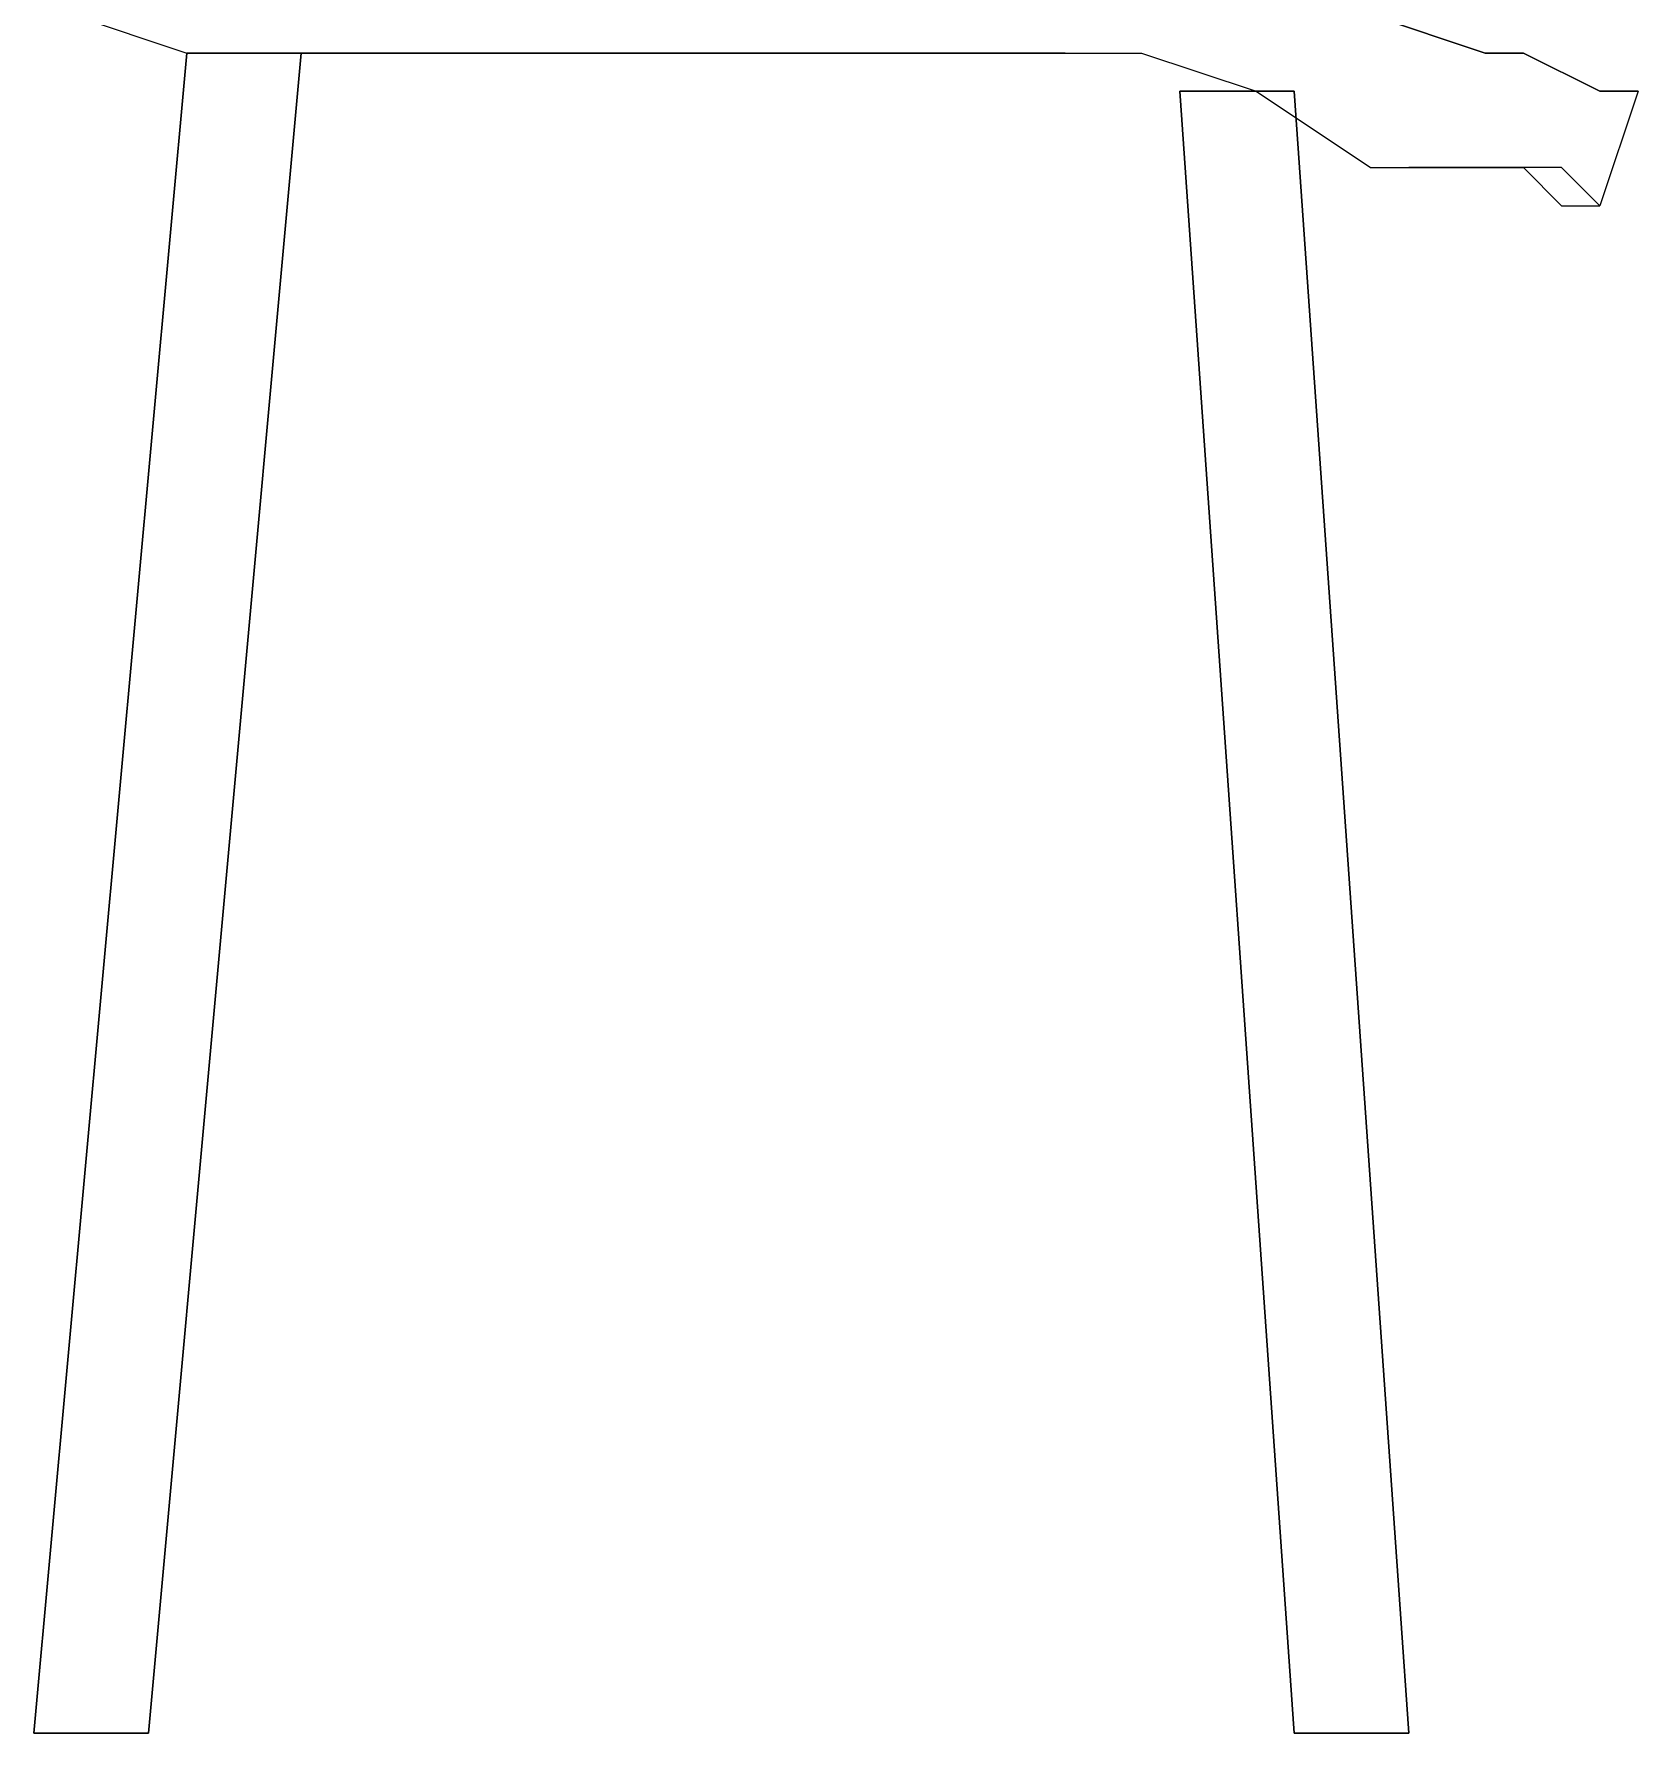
# Model space of a CAD drawing. Header units: millimetres. Extents: x -9787 to -7748, y 3371 to 4331.
# Drawn here: x -9707.2 to -9287.2, y 3370.7 to 3815.7 of the extents above; entities that cross this region are included whole.
import ezdxf

# ---------------------------------------------------------------- set-up
doc = ezdxf.new("R2010")
doc.units = ezdxf.units.MM
doc.layers.add('FUN', color=2, linetype='Continuous')

msp = doc.modelspace()

# ---------------------------------------------------------------- linework, layer by layer
at = {"layer": 'FUN', "color": 7, "linetype": 'Continuous'}
for p, q in [((-9697.24, 3820.72), (-9667.24, 3810.72)), ((-9357.24, 3820.72), (-9327.24, 3810.72)), ((-9327.24, 3810.72), (-9357.24, 3820.72)), ((-9707.24, 3370.72), (-9667.24, 3810.72)), ((-9667.24, 3810.72), (-9707.24, 3370.72)), ((-9707.24, 3370.72), (-9667.24, 3810.72)), ((-9667.24, 3810.72), (-9707.24, 3370.72)), ((-9667.24, 3810.72), (-9707.24, 3370.72)), ((-9707.24, 3370.72), (-9667.24, 3810.72)), ((-9707.24, 3370.72), (-9667.24, 3810.72)), ((-9667.24, 3810.72), (-9707.24, 3370.72)), ((-9707.24, 3370.72), (-9667.24, 3810.72)), ((-9667.24, 3810.72), (-9707.24, 3370.72)), ((-9637.24, 3810.72), (-9677.24, 3370.72)), ((-9637.24, 3810.72), (-9677.24, 3370.72)), ((-9677.24, 3370.72), (-9637.24, 3810.72)), ((-9637.24, 3810.72), (-9677.24, 3370.72)), ((-9677.24, 3370.72), (-9637.24, 3810.72)), ((-9637.24, 3810.72), (-9677.24, 3370.72)), ((-9677.24, 3370.72), (-9637.24, 3810.72)), ((-9637.24, 3810.72), (-9677.24, 3370.72)), ((-9677.24, 3370.72), (-9637.24, 3810.72)), ((-9637.24, 3810.72), (-9677.24, 3370.72)), ((-9677.24, 3370.72), (-9637.24, 3810.72)), ((-9637.24, 3810.72), (-9677.24, 3370.72)), ((-9677.24, 3370.72), (-9637.24, 3810.72)), ((-9677.24, 3370.72), (-9637.24, 3810.72)), ((-9657.24, 3810.72), (-9667.24, 3810.72)), ((-9667.24, 3810.72), (-9657.24, 3810.72)), ((-9667.24, 3810.72), (-9627.24, 3810.72)), ((-9667.24, 3810.72), (-9667.24, 3810.72)), ((-9667.24, 3810.72), (-9667.24, 3810.72)), ((-9667.24, 3810.72), (-9667.24, 3810.72)), ((-9667.24, 3810.72), (-9667.24, 3810.72)), ((-9667.24, 3810.72), (-9667.24, 3810.72)), ((-9667.24, 3810.72), (-9667.24, 3810.72)), ((-9647.24, 3810.72), (-9657.24, 3810.72)), ((-9657.24, 3810.72), (-9647.24, 3810.72)), ((-9657.24, 3810.72), (-9647.24, 3810.72)), ((-9647.24, 3810.72), (-9657.24, 3810.72)), ((-9657.24, 3810.72), (-9657.24, 3810.72)), ((-9657.24, 3810.72), (-9657.24, 3810.72)), ((-9657.24, 3810.72), (-9657.24, 3810.72)), ((-9657.24, 3810.72), (-9657.24, 3810.72)), ((-9657.24, 3810.72), (-9657.24, 3810.72)), ((-9657.24, 3810.72), (-9657.24, 3810.72)), ((-9657.24, 3810.72), (-9657.24, 3810.72)), ((-9657.24, 3810.72), (-9657.24, 3810.72)), ((-9657.24, 3810.72), (-9657.24, 3810.72)), ((-9657.24, 3810.72), (-9657.24, 3810.72)), ((-9657.24, 3810.72), (-9657.24, 3810.72)), ((-9657.24, 3810.72), (-9657.24, 3810.72)), ((-9657.24, 3810.72), (-9657.24, 3810.72)), ((-9657.24, 3810.72), (-9657.24, 3810.72)), ((-9657.24, 3810.72), (-9657.24, 3810.72)), ((-9657.24, 3810.72), (-9657.24, 3810.72)), ((-9657.24, 3810.72), (-9657.24, 3810.72)), ((-9657.24, 3810.72), (-9657.24, 3810.72)), ((-9657.24, 3810.72), (-9657.24, 3810.72)), ((-9657.24, 3810.72), (-9657.24, 3810.72)), ((-9657.24, 3810.72), (-9657.24, 3810.72)), ((-9617.24, 3810.72), (-9647.24, 3810.72)), ((-9647.24, 3810.72), (-9637.24, 3810.72)), ((-9637.24, 3810.72), (-9647.24, 3810.72)), ((-9647.24, 3810.72), (-9647.24, 3810.72)), ((-9647.24, 3810.72), (-9647.24, 3810.72)), ((-9647.24, 3810.72), (-9647.24, 3810.72)), ((-9647.24, 3810.72), (-9647.24, 3810.72)), ((-9647.24, 3810.72), (-9647.24, 3810.72)), ((-9647.24, 3810.72), (-9647.24, 3810.72)), ((-9647.24, 3810.72), (-9647.24, 3810.72)), ((-9647.24, 3810.72), (-9647.24, 3810.72)), ((-9647.24, 3810.72), (-9647.24, 3810.72)), ((-9647.24, 3810.72), (-9647.24, 3810.72)), ((-9647.24, 3810.72), (-9647.24, 3810.72)), ((-9647.24, 3810.72), (-9647.24, 3810.72)), ((-9647.24, 3810.72), (-9647.24, 3810.72)), ((-9647.24, 3810.72), (-9647.24, 3810.72)), ((-9647.24, 3810.72), (-9647.24, 3810.72)), ((-9647.24, 3810.72), (-9647.24, 3810.72)), ((-9647.24, 3810.72), (-9647.24, 3810.72)), ((-9647.24, 3810.72), (-9647.24, 3810.72)), ((-9647.24, 3810.72), (-9647.24, 3810.72)), ((-9647.24, 3810.72), (-9647.24, 3810.72)), ((-9647.24, 3810.72), (-9647.24, 3810.72)), ((-9647.24, 3810.72), (-9647.24, 3810.72)), ((-9647.24, 3810.72), (-9647.24, 3810.72)), ((-9647.24, 3810.72), (-9647.24, 3810.72)), ((-9637.24, 3810.72), (-9637.24, 3810.72)), ((-9637.24, 3810.72), (-9637.24, 3810.72)), ((-9637.24, 3810.72), (-9637.24, 3810.72)), ((-9637.24, 3810.72), (-9637.24, 3810.72)), ((-9637.24, 3810.72), (-9637.24, 3810.72)), ((-9637.24, 3810.72), (-9637.24, 3810.72)), ((-9637.24, 3810.72), (-9637.24, 3810.72)), ((-9637.24, 3810.72), (-9637.24, 3810.72)), ((-9637.24, 3810.72), (-9637.24, 3810.72)), ((-9637.24, 3810.72), (-9637.24, 3810.72)), ((-9637.24, 3810.72), (-9637.24, 3810.72)), ((-9637.24, 3810.72), (-9637.24, 3810.72)), ((-9637.24, 3810.72), (-9637.24, 3810.72)), ((-9627.24, 3810.72), (-9597.24, 3810.72)), ((-9577.24, 3810.72), (-9617.24, 3810.72)), ((-9597.24, 3810.72), (-9557.24, 3810.72)), ((-9577.24, 3810.72), (-9577.24, 3810.72)), ((-9547.24, 3810.72), (-9577.24, 3810.72)), ((-9557.24, 3810.72), (-9527.24, 3810.72)), ((-9507.24, 3810.72), (-9547.24, 3810.72)), ((-9527.24, 3810.72), (-9487.24, 3810.72)), ((-9477.24, 3810.72), (-9507.24, 3810.72)), ((-9487.24, 3810.72), (-9457.24, 3810.72)), ((-9437.24, 3810.72), (-9477.24, 3810.72)), ((-9457.24, 3810.72), (-9417.24, 3810.72)), ((-9417.24, 3810.72), (-9387.24, 3800.72)), ((-9327.24, 3810.72), (-9327.24, 3810.72)), ((-9317.24, 3810.72), (-9327.24, 3810.72)), ((-9327.24, 3810.72), (-9327.24, 3810.72)), ((-9327.24, 3810.72), (-9317.24, 3810.72)), ((-9317.24, 3810.72), (-9297.24, 3800.72)), ((-9297.24, 3800.72), (-9317.24, 3810.72)), ((-9407.24, 3800.72), (-9377.24, 3370.72)), ((-9407.24, 3800.72), (-9377.24, 3370.72)), ((-9377.24, 3370.72), (-9407.24, 3800.72)), ((-9407.24, 3800.72), (-9377.24, 3370.72)), ((-9397.24, 3800.72), (-9407.24, 3800.72)), ((-9407.24, 3800.72), (-9397.24, 3800.72)), ((-9407.24, 3800.72), (-9397.24, 3800.72)), ((-9397.24, 3800.72), (-9407.24, 3800.72)), ((-9407.24, 3800.72), (-9407.24, 3800.72)), ((-9407.24, 3800.72), (-9407.24, 3800.72)), ((-9407.24, 3800.72), (-9407.24, 3800.72)), ((-9407.24, 3800.72), (-9407.24, 3800.72)), ((-9407.24, 3800.72), (-9407.24, 3800.72)), ((-9407.24, 3800.72), (-9407.24, 3800.72)), ((-9407.24, 3800.72), (-9407.24, 3800.72)), ((-9407.24, 3800.72), (-9407.24, 3800.72)), ((-9407.24, 3800.72), (-9407.24, 3800.72)), ((-9407.24, 3800.72), (-9407.24, 3800.72)), ((-9407.24, 3800.72), (-9407.24, 3800.72)), ((-9407.24, 3800.72), (-9407.24, 3800.72)), ((-9407.24, 3800.72), (-9407.24, 3800.72)), ((-9407.24, 3800.72), (-9407.24, 3800.72)), ((-9407.24, 3800.72), (-9407.24, 3800.72)), ((-9407.24, 3800.72), (-9407.24, 3800.72)), ((-9407.24, 3800.72), (-9407.24, 3800.72)), ((-9407.24, 3800.72), (-9407.24, 3800.72)), ((-9407.24, 3800.72), (-9407.24, 3800.72)), ((-9387.24, 3800.72), (-9397.24, 3800.72)), ((-9397.24, 3800.72), (-9387.24, 3800.72)), ((-9397.24, 3800.72), (-9387.24, 3800.72)), ((-9387.24, 3800.72), (-9397.24, 3800.72)), ((-9397.24, 3800.72), (-9397.24, 3800.72)), ((-9397.24, 3800.72), (-9397.24, 3800.72)), ((-9397.24, 3800.72), (-9397.24, 3800.72)), ((-9397.24, 3800.72), (-9397.24, 3800.72)), ((-9397.24, 3800.72), (-9397.24, 3800.72)), ((-9397.24, 3800.72), (-9397.24, 3800.72)), ((-9397.24, 3800.72), (-9397.24, 3800.72)), ((-9397.24, 3800.72), (-9397.24, 3800.72)), ((-9397.24, 3800.72), (-9397.24, 3800.72)), ((-9397.24, 3800.72), (-9397.24, 3800.72)), ((-9397.24, 3800.72), (-9397.24, 3800.72)), ((-9397.24, 3800.72), (-9397.24, 3800.72)), ((-9397.24, 3800.72), (-9397.24, 3800.72)), ((-9397.24, 3800.72), (-9397.24, 3800.72)), ((-9397.24, 3800.72), (-9397.24, 3800.72)), ((-9397.24, 3800.72), (-9397.24, 3800.72)), ((-9397.24, 3800.72), (-9397.24, 3800.72)), ((-9397.24, 3800.72), (-9397.24, 3800.72)), ((-9397.24, 3800.72), (-9397.24, 3800.72)), ((-9397.24, 3800.72), (-9397.24, 3800.72)), ((-9397.24, 3800.72), (-9397.24, 3800.72)), ((-9397.24, 3800.72), (-9397.24, 3800.72)), ((-9387.24, 3800.72), (-9357.24, 3780.72)), ((-9387.24, 3800.72), (-9377.24, 3800.72)), ((-9377.24, 3800.72), (-9387.24, 3800.72)), ((-9387.24, 3800.72), (-9387.24, 3800.72)), ((-9387.24, 3800.72), (-9387.24, 3800.72)), ((-9387.24, 3800.72), (-9387.24, 3800.72)), ((-9387.24, 3800.72), (-9387.24, 3800.72)), ((-9387.24, 3800.72), (-9387.24, 3800.72)), ((-9387.24, 3800.72), (-9387.24, 3800.72)), ((-9387.24, 3800.72), (-9387.24, 3800.72)), ((-9387.24, 3800.72), (-9387.24, 3800.72)), ((-9387.24, 3800.72), (-9387.24, 3800.72)), ((-9387.24, 3800.72), (-9387.24, 3800.72)), ((-9387.24, 3800.72), (-9387.24, 3800.72)), ((-9387.24, 3800.72), (-9387.24, 3800.72)), ((-9387.24, 3800.72), (-9387.24, 3800.72)), ((-9387.24, 3800.72), (-9387.24, 3800.72)), ((-9387.24, 3800.72), (-9387.24, 3800.72)), ((-9387.24, 3800.72), (-9387.24, 3800.72)), ((-9387.24, 3800.72), (-9387.24, 3800.72)), ((-9387.24, 3800.72), (-9387.24, 3800.72)), ((-9387.24, 3800.72), (-9387.24, 3800.72)), ((-9347.24, 3370.72), (-9377.24, 3800.72)), ((-9377.24, 3800.72), (-9347.24, 3370.72)), ((-9377.24, 3800.72), (-9347.24, 3370.72)), ((-9347.24, 3370.72), (-9377.24, 3800.72)), ((-9347.24, 3370.72), (-9377.24, 3800.72)), ((-9377.24, 3800.72), (-9347.24, 3370.72)), ((-9377.24, 3800.72), (-9377.24, 3800.72)), ((-9377.24, 3800.72), (-9377.24, 3800.72)), ((-9287.24, 3800.72), (-9297.24, 3770.72)), ((-9287.24, 3800.72), (-9297.24, 3770.72)), ((-9287.24, 3800.72), (-9297.24, 3770.72)), ((-9287.24, 3800.72), (-9297.24, 3770.72)), ((-9297.24, 3800.72), (-9297.24, 3800.72)), ((-9297.24, 3800.72), (-9297.24, 3800.72)), ((-9297.24, 3800.72), (-9287.24, 3800.72)), ((-9297.24, 3800.72), (-9297.24, 3800.72)), ((-9297.24, 3800.72), (-9297.24, 3800.72)), ((-9287.24, 3800.72), (-9297.24, 3800.72)), ((-9287.24, 3800.72), (-9297.24, 3800.72)), ((-9297.24, 3800.72), (-9297.24, 3800.72)), ((-9297.24, 3800.72), (-9297.24, 3800.72)), ((-9297.24, 3800.72), (-9287.24, 3800.72)), ((-9297.24, 3800.72), (-9297.24, 3800.72)), ((-9297.24, 3800.72), (-9297.24, 3800.72)), ((-9287.24, 3800.72), (-9287.24, 3800.72)), ((-9287.24, 3800.72), (-9287.24, 3800.72)), ((-9357.24, 3780.72), (-9337.24, 3780.72)), ((-9317.24, 3780.72), (-9347.24, 3780.72)), ((-9337.24, 3780.72), (-9317.24, 3780.72)), ((-9307.24, 3780.72), (-9317.24, 3780.72)), ((-9317.24, 3780.72), (-9307.24, 3770.72)), ((-9297.24, 3770.72), (-9307.24, 3780.72)), ((-9307.24, 3770.72), (-9297.24, 3770.72)), ((-9307.24, 3770.72), (-9307.24, 3770.72)), ((-9297.24, 3770.72), (-9297.24, 3770.72)), ((-9297.24, 3770.72), (-9297.24, 3770.72)), ((-9297.24, 3770.72), (-9297.24, 3770.72)), ((-9297.24, 3770.72), (-9297.24, 3770.72)), ((-9297.24, 3770.72), (-9297.24, 3770.72)), ((-9297.24, 3770.72), (-9297.24, 3770.72)), ((-9707.24, 3370.72), (-9697.24, 3370.72)), ((-9697.24, 3370.72), (-9707.24, 3370.72)), ((-9707.24, 3370.72), (-9707.24, 3370.72)), ((-9707.24, 3370.72), (-9707.24, 3370.72)), ((-9707.24, 3370.72), (-9707.24, 3370.72)), ((-9707.24, 3370.72), (-9707.24, 3370.72)), ((-9707.24, 3370.72), (-9707.24, 3370.72)), ((-9707.24, 3370.72), (-9707.24, 3370.72)), ((-9707.24, 3370.72), (-9707.24, 3370.72)), ((-9707.24, 3370.72), (-9707.24, 3370.72)), ((-9707.24, 3370.72), (-9707.24, 3370.72)), ((-9697.24, 3370.72), (-9687.24, 3370.72)), ((-9687.24, 3370.72), (-9697.24, 3370.72)), ((-9697.24, 3370.72), (-9687.24, 3370.72)), ((-9687.24, 3370.72), (-9697.24, 3370.72)), ((-9697.24, 3370.72), (-9697.24, 3370.72)), ((-9697.24, 3370.72), (-9697.24, 3370.72)), ((-9697.24, 3370.72), (-9697.24, 3370.72)), ((-9697.24, 3370.72), (-9697.24, 3370.72)), ((-9697.24, 3370.72), (-9697.24, 3370.72)), ((-9697.24, 3370.72), (-9697.24, 3370.72)), ((-9697.24, 3370.72), (-9697.24, 3370.72)), ((-9697.24, 3370.72), (-9697.24, 3370.72)), ((-9697.24, 3370.72), (-9697.24, 3370.72)), ((-9697.24, 3370.72), (-9697.24, 3370.72)), ((-9697.24, 3370.72), (-9697.24, 3370.72)), ((-9697.24, 3370.72), (-9697.24, 3370.72)), ((-9697.24, 3370.72), (-9697.24, 3370.72)), ((-9697.24, 3370.72), (-9697.24, 3370.72)), ((-9697.24, 3370.72), (-9697.24, 3370.72)), ((-9697.24, 3370.72), (-9697.24, 3370.72)), ((-9697.24, 3370.72), (-9697.24, 3370.72)), ((-9697.24, 3370.72), (-9697.24, 3370.72)), ((-9697.24, 3370.72), (-9697.24, 3370.72)), ((-9697.24, 3370.72), (-9697.24, 3370.72)), ((-9687.24, 3370.72), (-9677.24, 3370.72)), ((-9677.24, 3370.72), (-9687.24, 3370.72)), ((-9687.24, 3370.72), (-9677.24, 3370.72)), ((-9677.24, 3370.72), (-9687.24, 3370.72)), ((-9687.24, 3370.72), (-9687.24, 3370.72)), ((-9687.24, 3370.72), (-9687.24, 3370.72)), ((-9687.24, 3370.72), (-9687.24, 3370.72)), ((-9687.24, 3370.72), (-9687.24, 3370.72)), ((-9687.24, 3370.72), (-9687.24, 3370.72)), ((-9687.24, 3370.72), (-9687.24, 3370.72)), ((-9687.24, 3370.72), (-9687.24, 3370.72)), ((-9687.24, 3370.72), (-9687.24, 3370.72)), ((-9687.24, 3370.72), (-9687.24, 3370.72)), ((-9687.24, 3370.72), (-9687.24, 3370.72)), ((-9687.24, 3370.72), (-9687.24, 3370.72)), ((-9687.24, 3370.72), (-9687.24, 3370.72)), ((-9687.24, 3370.72), (-9687.24, 3370.72)), ((-9687.24, 3370.72), (-9687.24, 3370.72)), ((-9687.24, 3370.72), (-9687.24, 3370.72)), ((-9687.24, 3370.72), (-9687.24, 3370.72)), ((-9687.24, 3370.72), (-9687.24, 3370.72)), ((-9687.24, 3370.72), (-9687.24, 3370.72)), ((-9687.24, 3370.72), (-9687.24, 3370.72)), ((-9687.24, 3370.72), (-9687.24, 3370.72)), ((-9677.24, 3370.72), (-9677.24, 3370.72)), ((-9677.24, 3370.72), (-9677.24, 3370.72)), ((-9677.24, 3370.72), (-9677.24, 3370.72)), ((-9677.24, 3370.72), (-9677.24, 3370.72)), ((-9677.24, 3370.72), (-9677.24, 3370.72)), ((-9677.24, 3370.72), (-9677.24, 3370.72)), ((-9677.24, 3370.72), (-9677.24, 3370.72)), ((-9677.24, 3370.72), (-9677.24, 3370.72)), ((-9677.24, 3370.72), (-9677.24, 3370.72)), ((-9677.24, 3370.72), (-9677.24, 3370.72)), ((-9677.24, 3370.72), (-9677.24, 3370.72)), ((-9677.24, 3370.72), (-9677.24, 3370.72)), ((-9677.24, 3370.72), (-9677.24, 3370.72)), ((-9367.24, 3370.72), (-9377.24, 3370.72)), ((-9377.24, 3370.72), (-9367.24, 3370.72)), ((-9377.24, 3370.72), (-9377.24, 3370.72)), ((-9357.24, 3370.72), (-9367.24, 3370.72)), ((-9367.24, 3370.72), (-9357.24, 3370.72)), ((-9357.24, 3370.72), (-9367.24, 3370.72)), ((-9367.24, 3370.72), (-9357.24, 3370.72)), ((-9367.24, 3370.72), (-9367.24, 3370.72)), ((-9367.24, 3370.72), (-9367.24, 3370.72)), ((-9367.24, 3370.72), (-9367.24, 3370.72)), ((-9367.24, 3370.72), (-9367.24, 3370.72)), ((-9367.24, 3370.72), (-9367.24, 3370.72)), ((-9367.24, 3370.72), (-9367.24, 3370.72)), ((-9367.24, 3370.72), (-9367.24, 3370.72)), ((-9367.24, 3370.72), (-9367.24, 3370.72)), ((-9367.24, 3370.72), (-9367.24, 3370.72)), ((-9367.24, 3370.72), (-9367.24, 3370.72)), ((-9367.24, 3370.72), (-9367.24, 3370.72)), ((-9367.24, 3370.72), (-9367.24, 3370.72)), ((-9367.24, 3370.72), (-9367.24, 3370.72)), ((-9367.24, 3370.72), (-9367.24, 3370.72)), ((-9367.24, 3370.72), (-9367.24, 3370.72)), ((-9367.24, 3370.72), (-9367.24, 3370.72)), ((-9367.24, 3370.72), (-9367.24, 3370.72)), ((-9367.24, 3370.72), (-9367.24, 3370.72)), ((-9367.24, 3370.72), (-9367.24, 3370.72)), ((-9367.24, 3370.72), (-9367.24, 3370.72)), ((-9347.24, 3370.72), (-9357.24, 3370.72)), ((-9357.24, 3370.72), (-9347.24, 3370.72)), ((-9347.24, 3370.72), (-9357.24, 3370.72)), ((-9357.24, 3370.72), (-9347.24, 3370.72)), ((-9357.24, 3370.72), (-9357.24, 3370.72)), ((-9357.24, 3370.72), (-9357.24, 3370.72)), ((-9357.24, 3370.72), (-9357.24, 3370.72)), ((-9357.24, 3370.72), (-9357.24, 3370.72)), ((-9357.24, 3370.72), (-9357.24, 3370.72)), ((-9357.24, 3370.72), (-9357.24, 3370.72)), ((-9357.24, 3370.72), (-9357.24, 3370.72)), ((-9357.24, 3370.72), (-9357.24, 3370.72)), ((-9357.24, 3370.72), (-9357.24, 3370.72)), ((-9357.24, 3370.72), (-9357.24, 3370.72)), ((-9357.24, 3370.72), (-9357.24, 3370.72)), ((-9357.24, 3370.72), (-9357.24, 3370.72)), ((-9357.24, 3370.72), (-9357.24, 3370.72)), ((-9357.24, 3370.72), (-9357.24, 3370.72)), ((-9357.24, 3370.72), (-9357.24, 3370.72)), ((-9357.24, 3370.72), (-9357.24, 3370.72)), ((-9347.24, 3370.72), (-9347.24, 3370.72)), ((-9347.24, 3370.72), (-9347.24, 3370.72)), ((-9347.24, 3370.72), (-9347.24, 3370.72)), ((-9347.24, 3370.72), (-9347.24, 3370.72)), ((-9347.24, 3370.72), (-9347.24, 3370.72)), ((-9347.24, 3370.72), (-9347.24, 3370.72)), ((-9347.24, 3370.72), (-9347.24, 3370.72)), ((-9347.24, 3370.72), (-9347.24, 3370.72)), ((-9347.24, 3370.72), (-9347.24, 3370.72)), ((-9347.24, 3370.72), (-9347.24, 3370.72)), ((-9347.24, 3370.72), (-9347.24, 3370.72)), ((-9347.24, 3370.72), (-9347.24, 3370.72)), ((-9347.24, 3370.72), (-9347.24, 3370.72)), ((-9347.24, 3370.72), (-9347.24, 3370.72)), ((-9347.24, 3370.72), (-9347.24, 3370.72)), ((-9347.24, 3370.72), (-9347.24, 3370.72)), ((-9347.24, 3370.72), (-9347.24, 3370.72)), ((-9347.24, 3370.72), (-9347.24, 3370.72)), ((-9347.24, 3370.72), (-9347.24, 3370.72)), ((-9347.24, 3370.72), (-9347.24, 3370.72)), ((-9347.24, 3370.72), (-9347.24, 3370.72)), ((-9347.24, 3370.72), (-9347.24, 3370.72)), ((-9347.24, 3370.72), (-9347.24, 3370.72)), ((-9347.24, 3370.72), (-9347.24, 3370.72)), ((-9347.24, 3370.72), (-9347.24, 3370.72))]:
    msp.add_line(p, q, dxfattribs=at)

doc.saveas('drawing.dxf')
